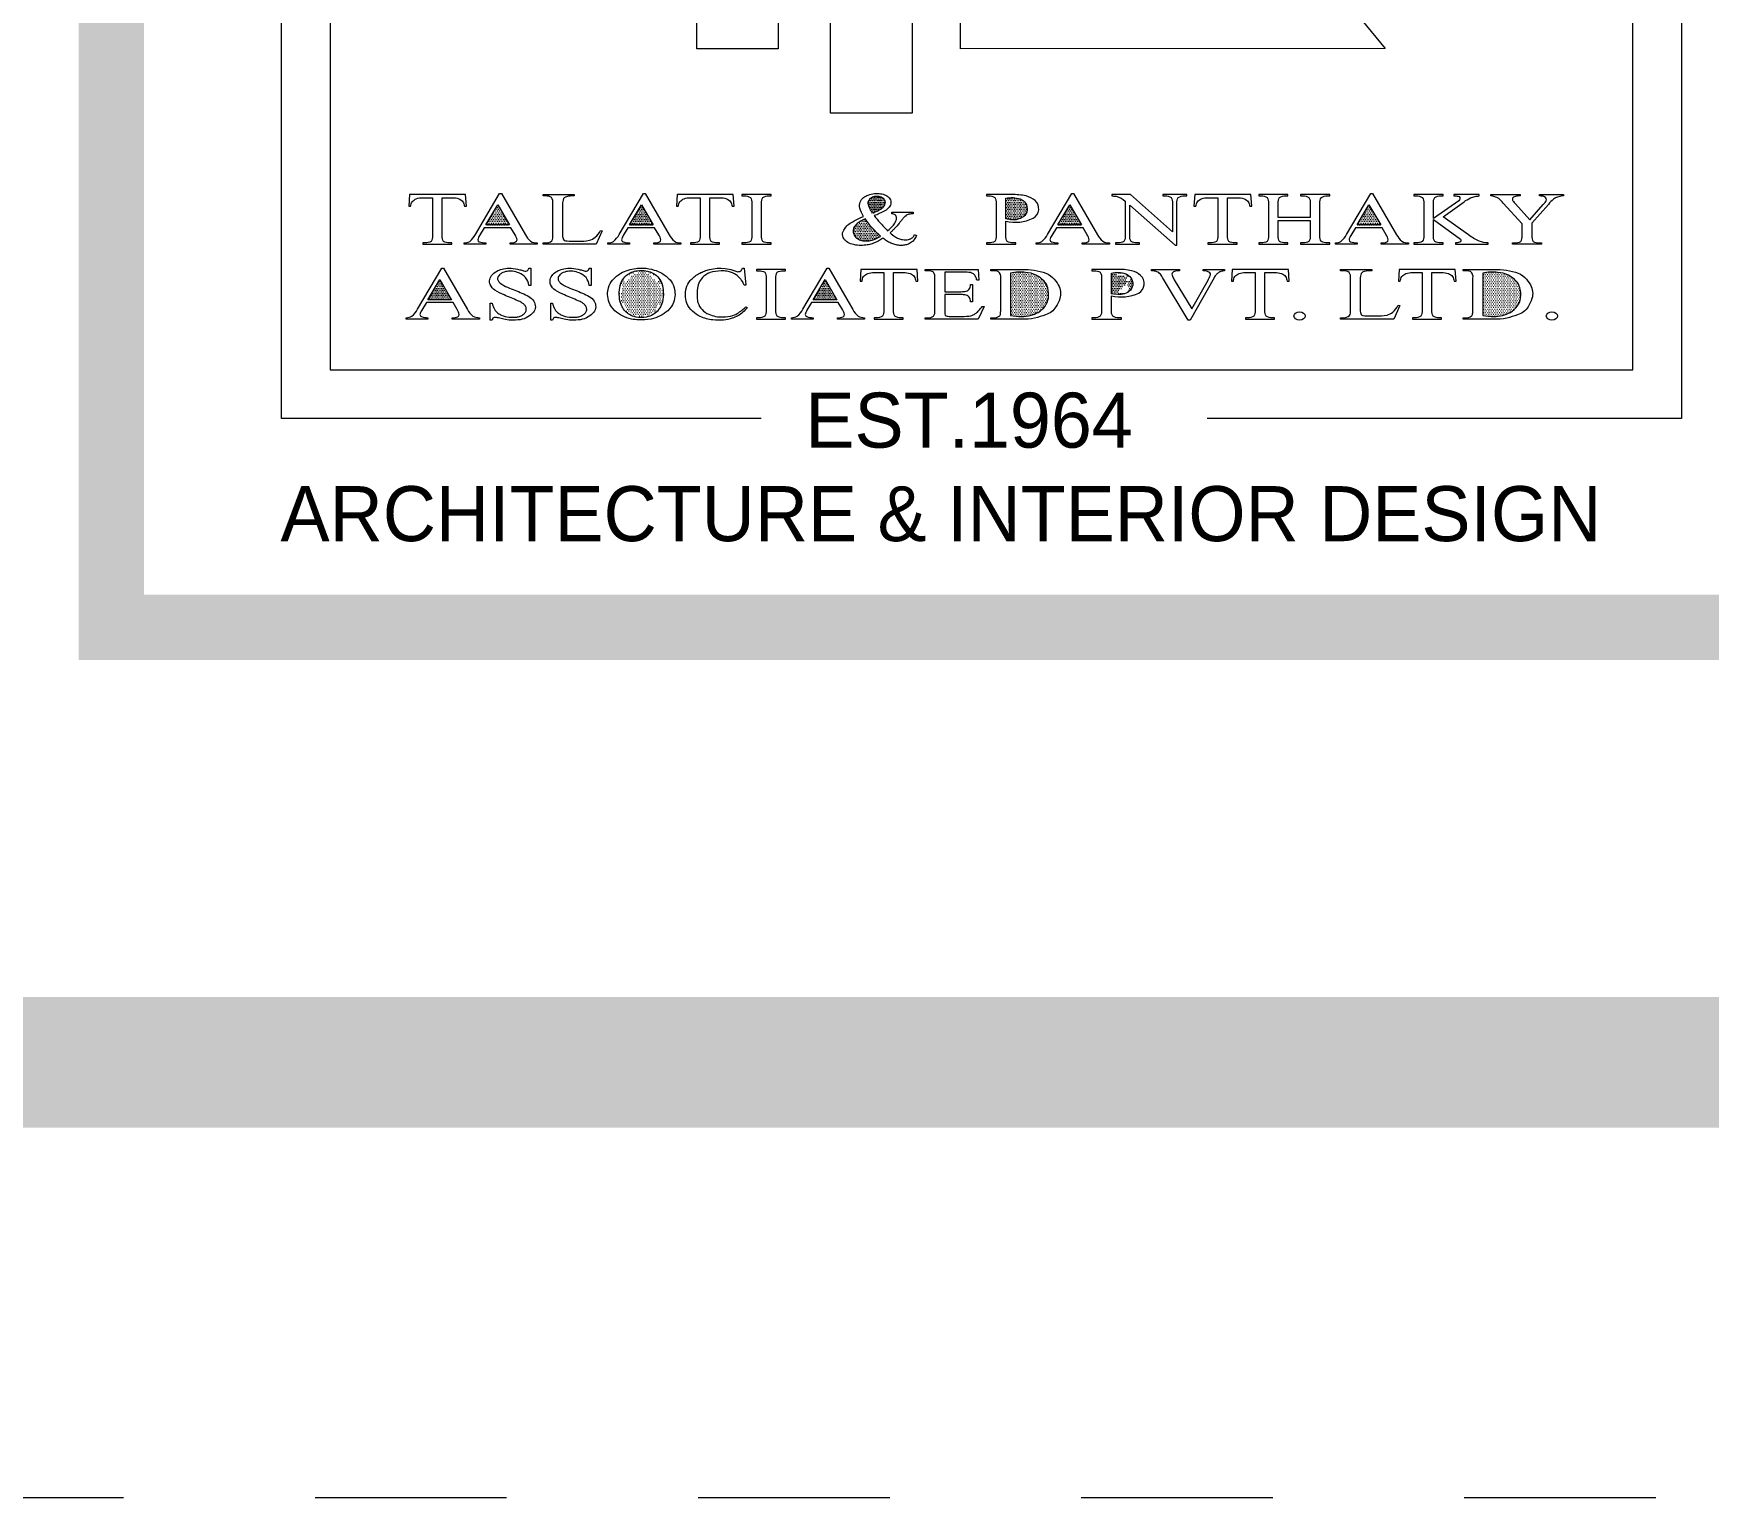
# Paper-space layout 'Presentation A0' of a CAD drawing. Header units: inches. Extents: x 0 to 46.5, y 0 to 35.5.
# Drawn here: x 45.092 to 45.967, y 0.039 to 0.804 of the extents above; entities that cross this region are included whole.
import ezdxf
from ezdxf.enums import TextEntityAlignment as Align

# ---------------------------------------------------------------- set-up
doc = ezdxf.new("R2010")
doc.units = ezdxf.units.IN
doc.linetypes.add('DASHDOT', pattern=[1, 0.5, -0.25, 0, -0.25])
doc.layers.add('G-ANNO-REFR', color=253, linetype='DASHDOT', lineweight=5, plot=False)
for name, color, linetype, lineweight in [('G-ANNO-TEXT-BOLD', 1, 'Continuous', 15), ('G-ANNO-TTLB', 7, 'Continuous', 50), ('G-PAPR-BORD', 252, 'Continuous', 5), ('G-PAPR-GRAY', 251, 'Continuous', 15), ('G-PAPR-GRAY-DARK', 251, 'Continuous', 100), ('G-PAPR-THIN', 20, 'Continuous', 5)]:
    doc.layers.add(name, color=color, linetype=linetype, lineweight=lineweight)
doc.styles.add('BG', font='bgothl.ttf')
doc.styles.add('TradeMark', font='monbaiti.ttf')
pattern_1 = [(0, (0, 0), (0.0046875, 0.009375), [0, -0.009375])]

# ---------------------------------------------------------------- blocks, each defined once
blk = doc.blocks.new('TPA Logo master')
at = {"layer": 'G-PAPR-BORD'}
h = blk.add_hatch(dxfattribs=at)
h.set_pattern_fill('DOTS', color=256, scale=0.15)
h.set_pattern_definition(pattern_1)
h.paths.add_polyline_path([(3.29, 1.179, 0.081371), (3.2886, 1.1885, 0.089258), (3.2843, 1.1966, 0.062844), (3.278, 1.2029, 0.056613), (3.2694, 1.2081, 0.044434), (3.2621, 1.2107, 0.052187), (3.2504, 1.2125, 0.02977), (3.2409, 1.2123, 0.039286), (3.2298, 1.2106, 0.087066), (3.2161, 1.2048, 0.028953), (3.2074, 1.1969, 0.1014), (3.2003, 1.1859, 0.122358), (3.1986, 1.1727, 0.056932), (3.202, 1.1579, 0.031251), (3.2075, 1.1452, 0.016597), (3.2216, 1.1192, 0.013027), (3.2419, 1.1271, 0.0251), (3.2521, 1.132, 0.016885), (3.2646, 1.1395, 0.038764), (3.2721, 1.1452, 0.03642), (3.2807, 1.1541, 0.098522), (3.2881, 1.1676, 0.071966)])
h = blk.add_hatch(dxfattribs=at)
h.set_pattern_fill('DOTS', color=256, scale=0.15)
h.set_pattern_definition(pattern_1)
h.paths.add_polyline_path([(4.0551, 1.1746, 0.153503), (4.0268, 1.1972, 0.144584), (3.9486, 1.2008), (3.9486, 1.0883, 0.010267), (3.9751, 1.0853, 0.20453), (4.0441, 1.1004, 0.404726)])
h = blk.add_hatch(dxfattribs=at)
h.set_pattern_fill('DOTS', color=256, scale=0.15)
h.set_pattern_definition(pattern_1)
h.paths.add_polyline_path([(1.1138, 1.0555), (1.1791, 1.165), (1.2428, 1.0555)])
h = blk.add_hatch(dxfattribs=at)
h.set_pattern_fill('DOTS', color=256, scale=0.15)
h.set_pattern_definition(pattern_1)
h.paths.add_polyline_path([(1.9627, 1.165), (1.8975, 1.0555), (2.0264, 1.0555)])
h = blk.add_hatch(dxfattribs=at)
h.set_pattern_fill('DOTS', color=256, scale=0.15)
h.set_pattern_definition(pattern_1)
h.paths.add_polyline_path([(4.2979, 1.165), (4.2326, 1.0555), (4.3615, 1.0555)])
h = blk.add_hatch(dxfattribs=at)
h.set_pattern_fill('DOTS', color=256, scale=0.15)
h.set_pattern_definition(pattern_1)
h.paths.add_polyline_path([(5.928, 1.165), (5.8628, 1.0555), (5.9917, 1.0555)])
h = blk.add_hatch(dxfattribs=at)
h.set_pattern_fill('DOTS', color=256, scale=0.15)
h.set_pattern_definition(pattern_1)
h.paths.add_polyline_path([(3.2238, 1.0359, -0.02642), (3.2031, 1.0603, -0.011131), (3.1829, 1.0881, 0.069846), (3.139, 1.0631, 0.110367), (3.1209, 1.0415, 0.155371), (3.1166, 1.016, 0.11318), (3.124, 0.9966, 0.095741), (3.1398, 0.9808, 0.094224), (3.1633, 0.9706, 0.063246), (3.1894, 0.9681, 0.05841), (3.2182, 0.9724, 0.063942), (3.2436, 0.9829, -0.008738), (3.2645, 0.9944, -0.009472)])
h = blk.add_hatch(dxfattribs=at)
h.set_pattern_fill('DOTS', color=256, scale=0.15)
h.set_pattern_definition(pattern_1)
h.paths.add_polyline_path([(0.7988, 0.6479), (0.864, 0.7574), (0.9277, 0.6479)])
h = blk.add_hatch(dxfattribs=at)
h.set_pattern_fill('DOTS', color=256, scale=0.15)
h.set_pattern_definition(pattern_1)
edge = h.paths.add_edge_path()
edge.add_arc((1.954, 0.6636), 0.1119, 239.39309, 259.10385, ccw=False)
edge.add_arc((1.9509, 0.6584), 0.1059, 207.33595, 239.39309, ccw=False)
edge.add_arc((1.9776, 0.6722), 0.136, 183.9205, 207.33595, ccw=False)
edge.add_arc((2.0814, 0.6793), 0.24, 171.62309, 183.9205, ccw=False)
edge.add_arc((1.9519, 0.6984), 0.1092, 131.91147, 171.62309, ccw=False)
edge.add_arc((1.9543, 0.6887), 0.1181, 96.55145, 129.63077, ccw=False)
edge.add_arc((1.962, 0.6504), 0.157, 80.82761, 97.74099, ccw=False)
edge.add_arc((1.9689, 0.6888), 0.1181, 50.36923, 81.16974, ccw=False)
edge.add_arc((1.9713, 0.6985), 0.1092, 8.37691, 48.08853, ccw=False)
edge.add_arc((1.8418, 0.6794), 0.24, -3.9205, 8.37691, ccw=False)
edge.add_arc((1.9456, 0.6723), 0.136, 332.66405, 356.0795, ccw=False)
edge.add_arc((1.9723, 0.6585), 0.1059, 300.60691, 332.66405, ccw=False)
edge.add_arc((1.9662, 0.67), 0.119, 280.96677, 300.30122, ccw=False)
edge.add_arc((1.9621, 0.7035), 0.1527, 258.95212, 280.11505, ccw=False)
h = blk.add_hatch(dxfattribs=at)
h.set_pattern_fill('DOTS', color=256, scale=0.15)
h.set_pattern_definition(pattern_1)
h.paths.add_polyline_path([(2.8987, 0.6479), (2.9639, 0.7574), (3.0276, 0.6479)])
h = blk.add_hatch(dxfattribs=at)
h.set_pattern_fill('DOTS', color=256, scale=0.15)
h.set_pattern_definition(pattern_1)
edge = h.paths.add_edge_path()
edge.add_line((3.9741, 0.7923), (3.9741, 0.562))
edge.add_arc((4.0401, 0.9479), 0.3914, 260.28567, 269.30012)
edge.add_arc((4.0376, 0.7389), 0.1825, 269.30012, 284.0782)
edge.add_arc((4.0403, 0.728), 0.1712, 284.0782, 299.56123)
edge.add_arc((4.065, 0.6844), 0.1211, 299.56123, 323.95063)
edge.add_arc((4.0861, 0.6691), 0.095, 323.95063, 352.36966)
edge.add_arc((4.0334, 0.6761), 0.1482, 352.36966, 374.20914)
edge.add_arc((4.095, 0.6917), 0.0847, 14.20914, 43.05014)
edge.add_arc((4.0484, 0.6482), 0.1485, 43.05014, 63.73972)
edge.add_arc((4.0457, 0.6427), 0.1545, 63.73972, 86.1307)
edge.add_arc((4.027, 0.3671), 0.4308, 86.1307, 91.28201)
edge.add_arc((4.0222, 0.5837), 0.2142, 91.28201, 102.98951)
h = blk.add_hatch(dxfattribs=at)
h.set_pattern_fill('DOTS', color=256, scale=0.15)
h.set_pattern_definition(pattern_1)
edge = h.paths.add_edge_path()
edge.add_arc((4.5568, 0.6589), 0.1383, 70.89988, 103.80802, ccw=False)
edge.add_arc((4.5803, 0.7335), 0.0603, 33.88243, 68.79015, ccw=False)
edge.add_arc((4.5865, 0.7356), 0.0539, -52.44303, 35.69481, ccw=False)
edge.add_arc((4.5671, 0.7661), 0.09, 259.24587, 305.48296, ccw=False)
edge.add_arc((4.6113, 1.325), 0.6502, 262.26486, 264.61769, ccw=False)
edge.add_line((4.5238, 0.6807), (4.5238, 0.7933))
h = blk.add_hatch(dxfattribs=at)
h.set_pattern_fill('DOTS', color=256, scale=0.15)
h.set_pattern_definition(pattern_1)
edge = h.paths.add_edge_path()
edge.add_line((6.5477, 0.7923), (6.5477, 0.562))
edge.add_arc((6.6137, 0.9479), 0.3914, 260.28567, 269.30012)
edge.add_arc((6.6112, 0.7389), 0.1825, 269.30012, 284.0782)
edge.add_arc((6.6139, 0.728), 0.1712, 284.0782, 299.56123)
edge.add_arc((6.6386, 0.6844), 0.1211, 299.56123, 323.95063)
edge.add_arc((6.6597, 0.6691), 0.095, 323.95063, 352.36966)
edge.add_arc((6.607, 0.6761), 0.1482, 352.36966, 374.20914)
edge.add_arc((6.6686, 0.6917), 0.0847, 14.20914, 43.05014)
edge.add_arc((6.622, 0.6482), 0.1485, 43.05014, 63.73972)
edge.add_arc((6.6193, 0.6427), 0.1545, 63.73972, 86.1307)
edge.add_arc((6.6006, 0.3671), 0.4308, 86.1307, 91.28201)
edge.add_arc((6.5958, 0.5837), 0.2142, 91.28201, 102.98951)
for points in [[(2.7071, 3.6092), (2.7071, 2.0165), (2.2634, 2.0165), (2.2634, 3.6092)], [(4.851, 3.4332), (6.0157, 2.0175), (3.7018, 2.0165), (3.7018, 2.4602)], [(3.4374, 2.8178), (3.4374, 1.6641), (2.9937, 1.6641), (2.9937, 3.2615)]]:
    blk.add_lwpolyline(points, dxfattribs=at)
for points in [[(0.77, 0.95), (0.9291, 0.95), (0.9291, 0.9574), (0.9161, 0.9574, -0.161324), (0.8837, 0.9658, -0.170689), (0.8762, 0.9969), (0.8762, 1.204), (0.9291, 1.204, -0.088217), (0.9666, 1.1984, -0.144183), (0.9894, 1.1814, -0.104047), (0.9977, 1.1574), (1.0082, 1.1574), (1.0041, 1.2209), (0.6978, 1.2209), (0.6937, 1.1574), (0.7043, 1.1574, -0.104047), (0.7126, 1.1814, -0.144183), (0.7353, 1.1984, -0.094462), (0.7703, 1.204), (0.8231, 1.204), (0.8231, 0.9969, -0.170689), (0.8157, 0.9658, -0.161324), (0.7833, 0.9574), (0.77, 0.9574)], [(0.9957, 0.9574, 0.088041), (1.0261, 0.9653, 0.098412), (1.0574, 1.0042), (1.1894, 1.2271), (1.199, 1.2271), (1.3296, 1.0018, 0.10517), (1.3582, 0.9665, 0.124049), (1.3941, 0.9574), (1.3941, 0.95), (1.246, 0.95), (1.246, 0.9574, 0.097478), (1.2764, 0.9629, 0.27807), (1.2843, 0.974, 0.102299), (1.2732, 1.0018), (1.2505, 1.0407), (1.1053, 1.0407), (1.0799, 0.998, 0.111388), (1.0704, 0.9744, 0.265222), (1.0785, 0.9635, 0.084618), (1.1138, 0.9574), (1.1138, 0.95), (0.9957, 0.95)], [(1.4259, 1.2209), (1.5958, 1.2209), (1.5958, 1.2135, 0.068829), (1.5538, 1.2095, 0.152679), (1.5374, 1.1989, 0.105134), (1.5329, 1.1684), (1.5329, 0.9982, 0.131398), (1.5374, 0.9754, 0.156346), (1.5476, 0.9692, 0.034609), (1.5908, 0.9672), (1.6181, 0.9672, 0.051469), (1.6788, 0.9718, 0.106375), (1.7106, 0.9881, 0.087862), (1.7393, 1.025), (1.7485, 1.0235), (1.7164, 0.95), (1.4259, 0.95), (1.4259, 0.9574), (1.44, 0.9574, 0.204067), (1.474, 0.9686, 0.139485), (1.4798, 0.9982), (1.4798, 1.173, 0.17492), (1.472, 1.2047, 0.167443), (1.44, 1.2135), (1.4259, 1.2135)], [(1.7793, 0.9574, 0.088041), (1.8097, 0.9653, 0.098412), (1.841, 1.0042), (1.973, 1.2271), (1.9827, 1.2271), (2.1133, 1.0018, 0.10517), (2.1419, 0.9665, 0.124049), (2.1777, 0.9574), (2.1777, 0.95), (2.0297, 0.95), (2.0297, 0.9574, 0.097478), (2.06, 0.9629, 0.27807), (2.0679, 0.974, 0.102299), (2.0568, 1.0018), (2.0341, 1.0407), (1.8889, 1.0407), (1.8635, 0.998, 0.111388), (1.854, 0.9744, 0.265222), (1.8621, 0.9635, 0.084618), (1.8975, 0.9574), (1.8975, 0.95), (1.7793, 0.95)], [(2.2291, 0.95), (2.3883, 0.95), (2.3883, 0.9574), (2.3752, 0.9574, -0.161324), (2.3429, 0.9658, -0.170689), (2.3354, 0.9969), (2.3354, 1.204), (2.3883, 1.204, -0.088217), (2.4258, 1.1984, -0.144183), (2.4485, 1.1814, -0.104047), (2.4568, 1.1574), (2.4674, 1.1574), (2.4632, 1.2209), (2.157, 1.2209), (2.1528, 1.1574), (2.1634, 1.1574, -0.104047), (2.1717, 1.1814, -0.144183), (2.1945, 1.1984, -0.094462), (2.2294, 1.204), (2.2823, 1.204), (2.2823, 0.9969, -0.170689), (2.2749, 0.9658, -0.161324), (2.2425, 0.9574), (2.2291, 0.9574)], [(2.6166, 1.174, -0.170689), (2.6241, 1.2052, -0.161324), (2.6565, 1.2136), (2.6695, 1.2136), (2.6695, 1.2209), (2.5104, 1.2209), (2.5104, 1.2136), (2.5237, 1.2136, -0.161324), (2.5561, 1.2052, -0.170689), (2.5636, 1.174), (2.5636, 0.9969, -0.170689), (2.5561, 0.9658, -0.161324), (2.5237, 0.9574), (2.5104, 0.9574), (2.5104, 0.95), (2.6695, 0.95), (2.6695, 0.9574), (2.6565, 0.9574, -0.161324), (2.6241, 0.9658, -0.170689), (2.6166, 0.9969)], [(3.3274, 1.1245), (3.4436, 1.1245), (3.4436, 1.117, 0.044305), (3.4206, 1.114, 0.046113), (3.4116, 1.111, 0.08512), (3.4009, 1.1041, 0.032467), (3.3896, 1.0926, 0.006904), (3.3794, 1.0805, 0.010447), (3.3669, 1.0646, -0.028244), (3.352, 1.0469, 0.007388), (3.3425, 1.0366, -0.02534), (3.3298, 1.0236, 0.006036), (3.3174, 1.012, 0.032891), (3.3442, 0.9921, 0.045834), (3.3631, 0.9822, 0.054302), (3.3849, 0.9759, 0.049024), (3.4022, 0.9746, 0.049178), (3.4186, 0.9766, 0.080423), (3.4338, 0.9827, 0.102991), (3.4465, 0.9944, 0.068434), (3.4516, 1.0042), (3.4618, 0.9988, -0.072903), (3.4497, 0.9759, -0.077747), (3.435, 0.9612, -0.080635), (3.4112, 0.9492, -0.044311), (3.3912, 0.9448, -0.047929), (3.3697, 0.944, -0.050256), (3.3438, 0.9483, -0.040683), (3.322, 0.9561, -0.040031), (3.2975, 0.9696, -0.015436), (3.279, 0.9828, -0.040633), (3.2335, 0.9584, -0.045852), (3.2065, 0.9494, -0.03329), (3.1772, 0.9447, -0.048673), (3.1386, 0.9447, -0.043574), (3.1109, 0.95, -0.096352), (3.0801, 0.9655, -0.112091), (3.0623, 0.9871, -0.229961), (3.0619, 1.02, -0.048535), (3.0761, 1.044, -0.104247), (3.0993, 1.0648, 0.001028), (3.1288, 1.0819, -0.057989), (3.1736, 1.1015, -0.087548), (3.1524, 1.1478, -0.154831), (3.1542, 1.1798, -0.141599), (3.1729, 1.2049, -0.077163), (3.1985, 1.2187, -0.058636), (3.2328, 1.2264, -0.059728), (3.2657, 1.2259, -0.081474), (3.2946, 1.2171, -0.093222), (3.3118, 1.2042, -0.188622), (3.3221, 1.1774, -0.176143), (3.3126, 1.1517, -0.089986), (3.2894, 1.1326, -0.022963), (3.2587, 1.1173, -0.017833), (3.2311, 1.1063, 0.014447), (3.2637, 1.0667, 0.009345), (3.284, 1.0444, 0.009225), (3.3044, 1.0235, 0.045211), (3.3357, 1.0552, 0.071142), (3.3497, 1.078, 0.088519), (3.3531, 1.0926, 0.23891), (3.3453, 1.1101, 0.160822), (3.3274, 1.117)], [(3.8423, 1.2136), (3.8556, 1.2136, -0.161324), (3.888, 1.2052, -0.170689), (3.8955, 1.174), (3.8955, 0.9969, -0.170689), (3.888, 0.9658, -0.161324), (3.8556, 0.9574), (3.8423, 0.9574), (3.8423, 0.95), (4.003, 0.95), (4.003, 0.9574), (3.9884, 0.9574, -0.161324), (3.956, 0.9658, -0.170689), (3.9486, 0.9969), (3.9486, 1.077, 0.17421), (4.0978, 1.0921, 0.51251), (4.1081, 1.1881, 0.121438), (4.0591, 1.2134, 0.058229), (3.9798, 1.2209), (3.8423, 1.2209)], [(3.9486, 1.2008, -0.144584), (4.0268, 1.1972, -0.153503), (4.0551, 1.1746, -0.404726), (4.0441, 1.1004, -0.20453), (3.9751, 1.0853, -0.010267), (3.9486, 1.0883)], [(4.1145, 0.9574, 0.088041), (4.1449, 0.9653, 0.098412), (4.1761, 1.0042), (4.3082, 1.2271), (4.3178, 1.2271), (4.4484, 1.0018, 0.10517), (4.477, 0.9665, 0.124049), (4.5129, 0.9574), (4.5129, 0.95), (4.3648, 0.95), (4.3648, 0.9574, 0.097478), (4.3951, 0.9629, 0.27807), (4.4031, 0.974, 0.102299), (4.3919, 1.0018), (4.3692, 1.0407), (4.224, 1.0407), (4.1986, 0.998, 0.111388), (4.1892, 0.9744, 0.265222), (4.1973, 0.9635, 0.084618), (4.2326, 0.9574), (4.2326, 0.95), (4.1145, 0.95)], [(4.8812, 1.174, -0.170689), (4.8887, 1.2052, -0.161324), (4.921, 1.2136), (4.9344, 1.2136), (4.9344, 1.2209), (4.804, 1.2209), (4.804, 1.2136), (4.817, 1.2136, -0.161324), (4.8494, 1.2052, -0.170689), (4.8568, 1.174), (4.8568, 1.0179), (4.6276, 1.2209), (4.5258, 1.2209), (4.5258, 1.2135, -0.046402), (4.5502, 1.2117, -0.148474), (4.5997, 1.1853), (4.5997, 0.9969, -0.170689), (4.5922, 0.9658, -0.161324), (4.5599, 0.9574), (4.5465, 0.9574), (4.5465, 0.95), (4.6769, 0.95), (4.6769, 0.9574), (4.6639, 0.9574, -0.161324), (4.6315, 0.9658, -0.170689), (4.6241, 0.9969), (4.6241, 1.1638), (4.8714, 0.9457), (4.8812, 0.9457)], [(5.0504, 0.95), (5.2095, 0.95), (5.2095, 0.9574), (5.1965, 0.9574, -0.161324), (5.1641, 0.9658, -0.170689), (5.1566, 0.9969), (5.1566, 1.204), (5.2095, 1.204, -0.088217), (5.247, 1.1984, -0.144183), (5.2697, 1.1814, -0.104047), (5.278, 1.1574), (5.2886, 1.1574), (5.2845, 1.2209), (4.9782, 1.2209), (4.9741, 1.1574), (4.9846, 1.1574, -0.104047), (4.9929, 1.1814, -0.144183), (5.0157, 1.1984, -0.094462), (5.0506, 1.204), (5.1035, 1.204), (5.1035, 0.9969, -0.170689), (5.0961, 0.9658, -0.161324), (5.0637, 0.9574), (5.0504, 0.9574)], [(5.4333, 1.0953), (5.4333, 1.174, -0.170689), (5.4407, 1.2052, -0.161324), (5.4731, 1.2136), (5.4865, 1.2136), (5.4865, 1.2209), (5.3273, 1.2209), (5.3273, 1.2136), (5.3404, 1.2136, -0.161324), (5.3727, 1.2052, -0.170689), (5.3802, 1.174), (5.3802, 0.9969, -0.170689), (5.3727, 0.9658, -0.161324), (5.3404, 0.9574), (5.3273, 0.9574), (5.3273, 0.95), (5.4865, 0.95), (5.4865, 0.9574), (5.4731, 0.9574, -0.161324), (5.4407, 0.9658, -0.170689), (5.4333, 0.9969), (5.4333, 1.0805), (5.6078, 1.0805), (5.6078, 0.9969, -0.170689), (5.6004, 0.9658, -0.161324), (5.568, 0.9574), (5.5546, 0.9574), (5.5546, 0.95), (5.7138, 0.95), (5.7138, 0.9574), (5.7007, 0.9574, -0.161324), (5.6684, 0.9658, -0.170689), (5.6609, 0.9969), (5.6609, 1.174, -0.170689), (5.6684, 1.2052, -0.161324), (5.7007, 1.2136), (5.7138, 1.2136), (5.7138, 1.2209), (5.5546, 1.2209), (5.5546, 1.2136), (5.568, 1.2136, -0.161324), (5.6004, 1.2052, -0.170689), (5.6078, 1.174), (5.6078, 1.0953)], [(5.7447, 0.9574, 0.088041), (5.7751, 0.9653, 0.098412), (5.8063, 1.0042), (5.9384, 1.2271), (5.948, 1.2271), (6.0786, 1.0018, 0.10517), (6.1072, 0.9665, 0.124049), (6.1431, 0.9574), (6.1431, 0.95), (5.995, 0.95), (5.995, 0.9574, 0.097478), (6.0253, 0.9629, 0.27807), (6.0333, 0.974, 0.102299), (6.0221, 1.0018), (5.9994, 1.0407), (5.8542, 1.0407), (5.8288, 0.998, 0.111388), (5.8194, 0.9744, 0.265222), (5.8275, 0.9635, 0.084618), (5.8628, 0.9574), (5.8628, 0.95), (5.7447, 0.95)], [(6.2793, 1.0855), (6.4265, 0.9786, -0.548562), (6.4221, 0.9614, -0.112286), (6.3989, 0.9574), (6.3989, 0.95), (6.5774, 0.95), (6.5774, 0.9574, -0.076255), (6.5292, 0.9675, -0.063237), (6.4712, 1.001), (6.3328, 1.1003), (6.4462, 1.1823, -0.040086), (6.4817, 1.2027, -0.045513), (6.506, 1.2111, -0.050955), (6.5281, 1.2135), (6.5281, 1.2209), (6.3903, 1.2209), (6.3903, 1.2135), (6.3989, 1.2135, -0.116739), (6.4186, 1.21, -0.56448), (6.417, 1.1879), (6.2793, 1.0898), (6.2793, 1.174, -0.170689), (6.2867, 1.2052, -0.161324), (6.3191, 1.2136), (6.3322, 1.2136), (6.3322, 1.2209), (6.173, 1.2209), (6.173, 1.2136), (6.1864, 1.2136, -0.161324), (6.2187, 1.2052, -0.170689), (6.2262, 1.174), (6.2262, 0.9969, -0.170689), (6.2187, 0.9658, -0.161324), (6.1864, 0.9574), (6.173, 0.9574), (6.173, 0.95), (6.3322, 0.95), (6.3322, 0.9574), (6.3191, 0.9574, -0.161324), (6.2867, 0.9658, -0.170689), (6.2793, 0.9969)], [(6.8893, 1.2056, 0.146038), (6.8723, 1.2126, 0.033616), (6.8568, 1.2135), (6.8568, 1.2209), (6.9876, 1.2209), (6.9876, 1.2135), (6.9805, 1.2135, 0.138855), (6.9343, 1.1958, 0.04887), (6.9063, 1.1678), (6.816, 1.0651), (6.816, 0.9969, 0.170689), (6.8234, 0.9658, 0.161324), (6.8558, 0.9574), (6.8689, 0.9574), (6.8689, 0.95), (6.7097, 0.95), (6.7097, 0.9574), (6.7231, 0.9574, 0.161324), (6.7554, 0.9658, 0.170689), (6.7629, 0.9969), (6.7629, 1.0609), (6.6597, 1.1746, 0.030464), (6.635, 1.1995, 0.123749), (6.5921, 1.2135), (6.5921, 1.2209), (6.7525, 1.2209), (6.7525, 1.2135), (6.7442, 1.2135, 0.097208), (6.7203, 1.2091, 0.16814), (6.7107, 1.2016, 0.293719), (6.7127, 1.1873, 0.049182), (6.7263, 1.17), (6.8046, 1.0826), (6.8781, 1.1662, 0.016248), (6.885, 1.1745, 0.123024), (6.8947, 1.1931, 0.243746)], [(3.2645, 0.9944, -0.009472), (3.2238, 1.0359, -0.02642), (3.2031, 1.0603, -0.011131), (3.1829, 1.0881, 0.069846), (3.139, 1.0631, 0.110367), (3.1209, 1.0415, 0.155371), (3.1166, 1.016, 0.11318), (3.124, 0.9966, 0.095741), (3.1398, 0.9808, 0.094224), (3.1633, 0.9706, 0.063246), (3.1894, 0.9681, 0.05841), (3.2182, 0.9724, 0.063942), (3.2436, 0.9829, -0.008738)], [(0.6806, 0.5498, 0.088041), (0.711, 0.5577, 0.098412), (0.7423, 0.5966), (0.8743, 0.8195), (0.884, 0.8195), (1.0146, 0.5942, 0.10517), (1.0432, 0.559, 0.124049), (1.0791, 0.5498), (1.0791, 0.5425), (0.931, 0.5425), (0.931, 0.5498, 0.097478), (0.9613, 0.5553, 0.27807), (0.9692, 0.5665, 0.102299), (0.9581, 0.5942), (0.9354, 0.6331), (0.7902, 0.6331), (0.7648, 0.5904, 0.111388), (0.7553, 0.5668, 0.265222), (0.7634, 0.556, 0.084618), (0.7988, 0.5498), (0.7988, 0.5425), (0.6806, 0.5425)], [(1.3593, 0.8195), (1.3593, 0.7258), (1.3491, 0.7258, 0.120676), (1.3312, 0.7688, 0.130922), (1.2945, 0.7941, 0.066973), (1.2601, 0.8027, 0.041696), (1.2383, 0.8033, 0.086096), (1.2072, 0.7962, 0.081878), (1.192, 0.7866, 0.123842), (1.1797, 0.7686, 0.214427), (1.1808, 0.7524, 0.092419), (1.1921, 0.7383, 0.057131), (1.2328, 0.7159, -0.000506), (1.2724, 0.6995, -0.035224), (1.3487, 0.6655, -0.137571), (1.3757, 0.6397, -0.137056), (1.3841, 0.6084, -0.171287), (1.3735, 0.5794, -0.08834), (1.3436, 0.5539, -0.09894), (1.3006, 0.5391, -0.042896), (1.2514, 0.5367, -0.056627), (1.2115, 0.5427, 0.021029), (1.1833, 0.549, -0.002309), (1.1731, 0.5509, 0.05524), (1.1637, 0.5516, 0.115104), (1.156, 0.5496, 0.173716), (1.1512, 0.5443, 0.039982), (1.1487, 0.5363), (1.1385, 0.5363), (1.1385, 0.6291), (1.1487, 0.6291, 0.043658), (1.1573, 0.6033, 0.050818), (1.1651, 0.5894, 0.09048), (1.1804, 0.5744, 0.045386), (1.1995, 0.5638, 0.071815), (1.2387, 0.5532, 0.028358), (1.2592, 0.5519, 0.028943), (1.2776, 0.5528, 0.048205), (1.2976, 0.5569, 0.063631), (1.3139, 0.5644, 0.079167), (1.3276, 0.5763, 0.143877), (1.3346, 0.5922, 0.145719), (1.332, 0.6087, 0.086459), (1.3224, 0.622, 0.060608), (1.3094, 0.6319, 0.032022), (1.2885, 0.6425, 0.003536), (1.2527, 0.6576, -0.001749), (1.2135, 0.6739, -0.042225), (1.1636, 0.7, -0.153961), (1.1382, 0.7303, -0.156126), (1.1358, 0.7582, -0.135723), (1.1508, 0.7858, -0.094099), (1.1797, 0.8064, -0.058065), (1.2107, 0.8164, -0.063497), (1.2517, 0.8194, -0.053486), (1.2993, 0.8115, -0.00722), (1.3203, 0.8054, 0.097034), (1.3329, 0.8041, 0.162257), (1.3437, 0.8088, 0.141724), (1.3472, 0.8144, -0.037509), (1.3491, 0.8195)], [(1.6885, 0.8195), (1.6885, 0.7258), (1.6783, 0.7258, 0.120676), (1.6605, 0.7688, 0.130922), (1.6237, 0.7941, 0.066973), (1.5893, 0.8027, 0.041696), (1.5675, 0.8033, 0.086096), (1.5364, 0.7962, 0.081878), (1.5212, 0.7866, 0.123842), (1.5089, 0.7686, 0.214427), (1.5101, 0.7524, 0.092419), (1.5213, 0.7383, 0.057131), (1.562, 0.7159, -0.000506), (1.6016, 0.6995, -0.035224), (1.6779, 0.6655, -0.137571), (1.7049, 0.6397, -0.137056), (1.7133, 0.6084, -0.171287), (1.7028, 0.5794, -0.08834), (1.6729, 0.5539, -0.09894), (1.6298, 0.5391, -0.042896), (1.5806, 0.5367, -0.056627), (1.5407, 0.5427, 0.021029), (1.5125, 0.549, -0.002309), (1.5023, 0.5509, 0.05524), (1.493, 0.5516, 0.115104), (1.4852, 0.5496, 0.173716), (1.4805, 0.5443, 0.039982), (1.4779, 0.5363), (1.4677, 0.5363), (1.4677, 0.6291), (1.4779, 0.6291, 0.043658), (1.4865, 0.6033, 0.050818), (1.4944, 0.5894, 0.09048), (1.5096, 0.5744, 0.045386), (1.5287, 0.5638, 0.071815), (1.568, 0.5532, 0.028358), (1.5884, 0.5519, 0.028943), (1.6069, 0.5528, 0.048205), (1.6268, 0.5569, 0.063631), (1.6431, 0.5644, 0.079167), (1.6569, 0.5763, 0.143877), (1.6639, 0.5922, 0.145719), (1.6612, 0.6087, 0.086459), (1.6516, 0.622, 0.060608), (1.6386, 0.6319, 0.032022), (1.6177, 0.6425, 0.003536), (1.5819, 0.6576, -0.001749), (1.5427, 0.6739, -0.042225), (1.4929, 0.7, -0.153961), (1.4674, 0.7303, -0.156126), (1.4651, 0.7582, -0.135723), (1.48, 0.7858, -0.094099), (1.5089, 0.8064, -0.058065), (1.54, 0.8164, -0.063497), (1.581, 0.8194, -0.053486), (1.6285, 0.8115, -0.00722), (1.6495, 0.8054, 0.097034), (1.6621, 0.8041, 0.162257), (1.6729, 0.8088, 0.141724), (1.6764, 0.8144, -0.037509), (1.6783, 0.8195)], [(1.9466, 0.5377, -0.033276), (1.9082, 0.5424, -0.072003), (1.8587, 0.5595, -0.06451), (1.8173, 0.5881, -0.117502), (1.7862, 0.6333, -0.089786), (1.7779, 0.6766, -0.066126), (1.7823, 0.7131, -0.119709), (1.8049, 0.7554, -0.078512), (1.85, 0.7922, -0.058822), (1.8905, 0.8098, -0.083269), (1.9727, 0.8203, -0.060871), (2.0326, 0.8099, -0.058822), (2.0731, 0.7923, -0.078512), (2.1182, 0.7555, -0.119709), (2.1408, 0.7133, -0.066126), (2.1453, 0.6767, -0.089786), (2.1369, 0.6334, -0.117502), (2.1058, 0.5882, -0.06451), (2.0644, 0.5596, -0.072003), (2.0149, 0.5425, -0.059042)], [(1.9328, 0.5537, -0.086217), (1.897, 0.5673, -0.140795), (1.8568, 0.6098, -0.102526), (1.8419, 0.6629, -0.053709), (1.8439, 0.7143, -0.17503), (1.879, 0.7796, -0.145347), (1.9409, 0.806, -0.073933), (1.987, 0.8054, -0.135208), (2.0442, 0.7797, -0.17503), (2.0793, 0.7144, -0.053709), (2.0813, 0.663, -0.102526), (2.0664, 0.6098, -0.140795), (2.0263, 0.5673, -0.084563), (1.9889, 0.5532, -0.092604)], [(2.6953, 0.7665, -0.170689), (2.7027, 0.7976, -0.161324), (2.7351, 0.806), (2.7482, 0.806), (2.7482, 0.8134), (2.589, 0.8134), (2.589, 0.806), (2.6024, 0.806, -0.161324), (2.6347, 0.7976, -0.170689), (2.6422, 0.7665), (2.6422, 0.5894, -0.170689), (2.6347, 0.5582, -0.161324), (2.6024, 0.5498), (2.589, 0.5498), (2.589, 0.5425), (2.7482, 0.5425), (2.7482, 0.5498), (2.7351, 0.5498, -0.161324), (2.7027, 0.5582, -0.170689), (2.6953, 0.5894)], [(2.7805, 0.5498, 0.088041), (2.8109, 0.5577, 0.098412), (2.8422, 0.5966), (2.9742, 0.8195), (2.9839, 0.8195), (3.1145, 0.5942, 0.10517), (3.1431, 0.559, 0.124049), (3.1789, 0.5498), (3.1789, 0.5425), (3.0309, 0.5425), (3.0309, 0.5498, 0.097478), (3.0612, 0.5553, 0.27807), (3.0691, 0.5665, 0.102299), (3.058, 0.5942), (3.0353, 0.6331), (2.8901, 0.6331), (2.8647, 0.5904, 0.111388), (2.8552, 0.5668, 0.265222), (2.8633, 0.556, 0.084618), (2.8987, 0.5498), (2.8987, 0.5425), (2.7805, 0.5425)], [(3.2304, 0.5425), (3.3895, 0.5425), (3.3895, 0.5498), (3.3765, 0.5498, -0.161324), (3.3441, 0.5582, -0.170689), (3.3366, 0.5894), (3.3366, 0.7964), (3.3895, 0.7964, -0.088217), (3.427, 0.7909, -0.144183), (3.4498, 0.7738, -0.104047), (3.4581, 0.7498), (3.4686, 0.7498), (3.4645, 0.8133), (3.1582, 0.8133), (3.1541, 0.7498), (3.1646, 0.7498, -0.104047), (3.1729, 0.7738, -0.144183), (3.1957, 0.7909, -0.094462), (3.2307, 0.7964), (3.2835, 0.7964), (3.2835, 0.5894, -0.170689), (3.2761, 0.5582, -0.161324), (3.2437, 0.5498), (3.2304, 0.5498)], [(3.8019, 0.754), (3.791, 0.754, 0.044606), (3.7836, 0.775, 0.105405), (3.7749, 0.7866, 0.110376), (3.76, 0.7947, -0.017271), (3.7573, 0.7956, 0.05928), (3.7183, 0.7986), (3.6154, 0.7986), (3.6154, 0.6915), (3.6978, 0.6915, 0.040809), (3.7251, 0.6933, 0.065153), (3.7382, 0.6971, 0.140568), (3.7483, 0.7054, 0.062818), (3.7541, 0.7165, 0.084926), (3.7568, 0.7309), (3.7669, 0.7309), (3.7669, 0.6366), (3.7568, 0.6366, 0.084926), (3.7541, 0.6509, 0.062818), (3.7483, 0.662, 0.140568), (3.7382, 0.6704, 0.065153), (3.7251, 0.6741, 0.040809), (3.6978, 0.6759), (3.6154, 0.6759), (3.6154, 0.5835, 0.025396), (3.6162, 0.5707, 0.292679), (3.6234, 0.5604, 0.062682), (3.6327, 0.5579, 0.04628), (3.6463, 0.5572), (3.71, 0.5572, 0.04997), (3.7581, 0.5609, 0.099923), (3.7753, 0.5677, 0.013746), (3.7896, 0.5775, 0.075857), (3.8053, 0.5931, -0.014917), (3.819, 0.6104), (3.83, 0.6104), (3.7978, 0.5425), (3.5091, 0.5425), (3.5091, 0.5498), (3.5224, 0.5498, 0.161324), (3.5548, 0.5582, 0.170689), (3.5622, 0.5894), (3.5622, 0.7665, 0.170689), (3.5548, 0.7976, 0.161324), (3.5224, 0.806), (3.5091, 0.806), (3.5091, 0.8134), (3.7977, 0.8134)], [(3.8671, 0.8133), (4.0198, 0.8133, -0.073696), (4.1527, 0.7979, -0.12953), (4.2035, 0.7688, -0.070271), (4.2343, 0.7285, -0.204222), (4.2425, 0.6543, -0.069013), (4.2219, 0.6095, -0.173074), (4.1644, 0.565, -0.016632), (4.1054, 0.5478, -0.087207), (4.0347, 0.5425), (3.8671, 0.5425), (3.8671, 0.5498), (3.8811, 0.5498, 0.177453), (3.9122, 0.5583, 0.23004), (3.9194, 0.5716, -0.016345), (3.921, 0.5904), (3.921, 0.7654, 0.293356), (3.907, 0.8011, 0.103109), (3.8811, 0.8059), (3.8671, 0.8059)], [(4.4175, 0.806), (4.4309, 0.806, -0.161324), (4.4633, 0.7976, -0.170689), (4.4707, 0.7665), (4.4707, 0.5894, -0.170689), (4.4633, 0.5582, -0.161324), (4.4309, 0.5498), (4.4175, 0.5498), (4.4175, 0.5425), (4.5783, 0.5425), (4.5783, 0.5498), (4.5636, 0.5498, -0.161324), (4.5313, 0.5582, -0.170689), (4.5238, 0.5894), (4.5238, 0.6694, 0.17421), (4.673, 0.6845, 0.51251), (4.6834, 0.7806, 0.121438), (4.6344, 0.8059, 0.058229), (4.555, 0.8134), (4.4175, 0.8134)], [(4.5238, 0.7933, -0.144584), (4.6021, 0.7896, -0.153503), (4.6303, 0.7671, -0.404726), (4.6194, 0.6928, -0.20453), (4.5503, 0.6777, -0.010267), (4.5238, 0.6807)], [(4.7423, 0.8133), (4.8956, 0.8133), (4.8956, 0.8059, 0.043467), (4.8687, 0.8022, 0.123811), (4.8581, 0.7968, 0.230327), (4.854, 0.7872, 0.090575), (4.8565, 0.7769, 0.029549), (4.8668, 0.7566), (4.9622, 0.5978), (5.0507, 0.7546, 0.045535), (5.0623, 0.7791, 0.120283), (5.0634, 0.7892, 0.17808), (5.0544, 0.7987, 0.031687), (5.047, 0.8018, 0.05959), (5.0334, 0.8047, -0.017624), (5.0239, 0.8059), (5.0239, 0.8133), (5.1396, 0.8133), (5.1396, 0.8059, 0.04389), (5.1211, 0.8021, 0.078856), (5.1074, 0.7954, 0.065587), (5.0965, 0.7854, 0.012686), (5.0902, 0.7776, 0.042114), (5.0834, 0.7668), (4.9525, 0.5363), (4.9423, 0.5363), (4.8018, 0.7698, 0.046401), (4.7865, 0.7917, 0.131147), (4.7773, 0.7981, -0.007802), (4.7649, 0.8028, 0.098639), (4.7536, 0.8049, -0.052927), (4.7423, 0.8059)], [(5.2544, 0.5425), (5.4135, 0.5425), (5.4135, 0.5498), (5.4005, 0.5498, -0.161324), (5.3681, 0.5582, -0.170689), (5.3606, 0.5894), (5.3606, 0.7964), (5.4135, 0.7964, -0.088217), (5.451, 0.7909, -0.144183), (5.4737, 0.7738, -0.104047), (5.482, 0.7498), (5.4926, 0.7498), (5.4885, 0.8133), (5.1822, 0.8133), (5.1781, 0.7498), (5.1886, 0.7498, -0.104047), (5.1969, 0.7738, -0.144183), (5.2197, 0.7909, -0.094462), (5.2547, 0.7964), (5.3075, 0.7964), (5.3075, 0.5894, -0.170689), (5.3001, 0.5582, -0.161324), (5.2677, 0.5498), (5.2544, 0.5498)], [(5.7736, 0.8134), (5.9434, 0.8134), (5.9434, 0.8059, 0.068829), (5.9015, 0.802, 0.152679), (5.8851, 0.7913, 0.105134), (5.8806, 0.7608), (5.8806, 0.5906, 0.131398), (5.8851, 0.5678, 0.156346), (5.8953, 0.5616, 0.034609), (5.9384, 0.5596), (5.9658, 0.5596, 0.051469), (6.0264, 0.5642, 0.106375), (6.0583, 0.5805, 0.087862), (6.087, 0.6174), (6.0961, 0.616), (6.064, 0.5425), (5.7736, 0.5425), (5.7736, 0.5498), (5.7877, 0.5498, 0.204067), (5.8217, 0.561, 0.139485), (5.8275, 0.5906), (5.8275, 0.7654, 0.17492), (5.8197, 0.7971, 0.167443), (5.7877, 0.8059), (5.7736, 0.8059)], [(6.1644, 0.5425), (6.3235, 0.5425), (6.3235, 0.5498), (6.3105, 0.5498, -0.161324), (6.2781, 0.5582, -0.170689), (6.2706, 0.5894), (6.2706, 0.7964), (6.3235, 0.7964, -0.088217), (6.361, 0.7909, -0.144183), (6.3837, 0.7738, -0.104047), (6.392, 0.7498), (6.4026, 0.7498), (6.3985, 0.8133), (6.0922, 0.8133), (6.0881, 0.7498), (6.0986, 0.7498, -0.104047), (6.1069, 0.7738, -0.144183), (6.1297, 0.7909, -0.094462), (6.1646, 0.7964), (6.2175, 0.7964), (6.2175, 0.5894, -0.170689), (6.2101, 0.5582, -0.161324), (6.1777, 0.5498), (6.1644, 0.5498)], [(6.4407, 0.8133), (6.5934, 0.8133, -0.073696), (6.7263, 0.7979, -0.12953), (6.7771, 0.7688, -0.070271), (6.8079, 0.7285, -0.204222), (6.8161, 0.6543, -0.069013), (6.7955, 0.6095, -0.173074), (6.738, 0.565, -0.016632), (6.679, 0.5478, -0.087207), (6.6083, 0.5425), (6.4407, 0.5425), (6.4407, 0.5498), (6.4547, 0.5498, 0.177453), (6.4858, 0.5583, 0.23004), (6.493, 0.5716, -0.016345), (6.4946, 0.5904), (6.4946, 0.7654, 0.293356), (6.4806, 0.8011, 0.103109), (6.4547, 0.8059), (6.4407, 0.8059)]]:
    blk.add_lwpolyline(points, format="xyb", close=True, dxfattribs=at)
for points in [[(3.2216, 1.1192, -0.016597), (3.2075, 1.1452, -0.031251), (3.202, 1.1579, -0.056932), (3.1986, 1.1727, -0.122358), (3.2003, 1.1859, -0.1014), (3.2074, 1.1969, -0.028953), (3.2161, 1.2048, -0.087066), (3.2298, 1.2106, -0.039286), (3.2409, 1.2123, -0.02977), (3.2504, 1.2125, -0.052187), (3.2621, 1.2107, -0.044434), (3.2694, 1.2081, -0.056613), (3.278, 1.2029, -0.062844), (3.2843, 1.1966, -0.089258), (3.2886, 1.1885, -0.081371), (3.29, 1.179, -0.071966), (3.2881, 1.1676, -0.098522), (3.2807, 1.1541, -0.03642), (3.2721, 1.1452, -0.038764), (3.2646, 1.1395, -0.016885), (3.2521, 1.132, -0.029503), (3.2401, 1.1263, -0.011842), (3.2216, 1.1192, 0.673696)], [(2.2738, 0.7888, -0.180729), (2.4397, 0.8146, -0.035371), (2.4815, 0.8022, 0.269109), (2.504, 0.8058, 0.112535), (2.5104, 0.8141, 0.021927), (2.5126, 0.8195), (2.5223, 0.8195), (2.5309, 0.7274), (2.5223, 0.7274, 0.04861), (2.5084, 0.7537, 0.034575), (2.4993, 0.7655, 0.04773), (2.4838, 0.78, 0.058408), (2.4651, 0.7913, 0.038095), (2.4415, 0.7998, 0.054462), (2.4126, 0.8046, 0.064258), (2.3498, 0.7999, 0.112767), (2.3028, 0.7762, 0.17503), (2.2677, 0.7109, 0.053709), (2.2658, 0.6595, 0.051129), (2.2705, 0.6322, 0.218851), (2.3291, 0.5687, 0.108978), (2.4063, 0.5539, 0.074723), (2.4608, 0.562, 0.077054), (2.4912, 0.5767, 0.025908), (2.5156, 0.5955, 0.023747), (2.5309, 0.61), (2.5395, 0.606, -0.099099), (2.4869, 0.5597, -0.056446), (2.4569, 0.5466, -0.052606), (2.4095, 0.5373, -0.049451), (2.3515, 0.5379, -0.074275), (2.2825, 0.5561, -0.06451), (2.2411, 0.5847, -0.117502), (2.21, 0.6299, -0.089786), (2.2017, 0.6732, -0.066126), (2.2061, 0.7097, -0.119709), (2.2287, 0.752, -0.078512), (2.2738, 0.7888, -0.03768), (2.2993, 0.8012)], [(3.9741, 0.7923), (3.9741, 0.562, 0.039353), (4.0353, 0.5564, 0.064571), (4.0819, 0.5619, 0.06766), (4.1248, 0.5791, 0.106822), (4.1629, 0.6131, 0.124641), (4.1803, 0.6564, 0.095582), (4.1771, 0.7125, 0.126511), (4.1569, 0.7495, 0.090521), (4.1141, 0.7813, 0.098011), (4.0561, 0.7969, 0.022481), (4.0174, 0.7978, 0.051128), (3.9741, 0.7923, 0.795585)], [(6.5477, 0.7923), (6.5477, 0.562, 0.039353), (6.6089, 0.5564, 0.064571), (6.6555, 0.5619, 0.06766), (6.6984, 0.5791, 0.106822), (6.7365, 0.6131, 0.124641), (6.7539, 0.6564, 0.095582), (6.7507, 0.7125, 0.126511), (6.7305, 0.7495, 0.090521), (6.6877, 0.7813, 0.098011), (6.6297, 0.7969, 0.022481), (6.591, 0.7978, 0.051128), (6.5477, 0.7923, 0.795585)]]:
    blk.add_lwpolyline(points, format="xyb", dxfattribs=at)
for points in [[(1.1138, 1.0555), (1.1791, 1.165), (1.2428, 1.0555)], [(1.8975, 1.0555), (1.9627, 1.165), (2.0264, 1.0555)], [(4.2326, 1.0555), (4.2979, 1.165), (4.3615, 1.0555)], [(5.8628, 1.0555), (5.928, 1.165), (5.9917, 1.0555)], [(0.7988, 0.6479), (0.864, 0.7574), (0.9277, 0.6479)], [(2.8987, 0.6479), (2.9639, 0.7574), (3.0276, 0.6479)]]:
    blk.add_lwpolyline(points, close=True, dxfattribs=at)
for centre in [(5.5497, 0.5591), (6.925, 0.5591)]:
    blk.add_ellipse(centre, major_axis=(-0.0307, 0.0001), ratio=0.721453, dxfattribs=at)
blk.add_open_spline([(0.2662, 7.3658), (0.2662, 7.3658), (7.3658, 7.3658), (7.3658, 7.3658), (7.3658, 7.3658), (7.3658, 7.3658), (7.3658, 0.2662), (7.3658, 0.2662), (7.3658, 0.2662), (7.3658, 0.2662), (0.2662, 0.2662), (0.2662, 0.2662), (0.2662, 0.2662), (0.2662, 0.2662), (0.2662, 7.3658), (0.2662, 7.3658)], degree=3, knots=[0, 0, 0, 0, 0.25, 0.25, 0.25, 0.25, 0.5, 0.5, 0.5, 0.5, 0.75, 0.75, 0.75, 0.75, 1, 1, 1, 1], dxfattribs=at)
at = {"layer": 'G-PAPR-THIN'}
blk.add_lwpolyline([(2.6157, 0), (0, 0), (0, 7.632), (7.6321, 7.632), (7.6321, 0), (5.0451, 0)], dxfattribs=at)
at = {"layer": 'G-PAPR-THIN', "style": 'TradeMark'}
for s, p in [('EST.1964', (2.8561, -0.1586)), ('ARCHITECTURE & INTERIOR DESIGN', (-0.0048, -0.6684))]:
    blk.add_text(s, height=0.3, dxfattribs=at).set_placement(p)
blk = doc.blocks.new('*U157')
at = {"layer": 'G-ANNO-REFR'}
blk.add_lwpolyline([(1, 1), (1181, 1), (1181, 901), (1, 901)], close=True, dxfattribs=at)
at = {"layer": 'G-PAPR-GRAY', "const_width": 0.866}
blk.add_lwpolyline([(1146.376, 12.541), (1169.459, 12.541), (1169.459, 35.624), (1146.376, 35.624)], close=True, dxfattribs=at)
at = {"layer": 'G-PAPR-GRAY-DARK', "const_width": 1.731}
blk.add_lwpolyline([(6.771, 6.771), (1175.229, 6.771), (1175.229, 895.229), (6.771, 895.229)], close=True, dxfattribs=at)
at = {"xscale": 2.432983283949462, "yscale": 2.432983283949462, "zscale": 2.432983283949462}
blk.add_blockref('TPA Logo master', (1148.633, 15.311), dxfattribs=at)
at = {"layer": 'G-ANNO-TEXT-BOLD', "style": 'BG'}
blk.add_attdef('PRESENTATION_TITLE', text='', height=5, dxfattribs=at).set_placement((20.69, 31.381), align=Align.TOP_LEFT)
for tag, p in [('PRESENTATION_SCALE', (653.166, 29.26)), ('PRESENTATION_DATE', (654.072, 17.965))]:
    blk.add_attdef(tag, text='', height=2.7, dxfattribs=at).set_placement(p, align=Align.MIDDLE)
blk.add_attdef('PRESENTATION_LEVEL', text='', height=5, dxfattribs=at).set_placement((857.106, 24.083), align=Align.MIDDLE_CENTER)
blk.add_attdef('ADDRESS', (20.69, 17.463), '', height=5, dxfattribs=at)

psp = doc.layouts.new('Presentation A0')

# ---------------------------------------------------------------- block references
at = {"layer": 'G-ANNO-TTLB', "xscale": 0.03937007874015748, "yscale": 0.03937007874015748, "zscale": 0.03937007874015748}
psp.add_blockref('*U157', (0, 0), dxfattribs=at)

doc.saveas('drawing.dxf')
